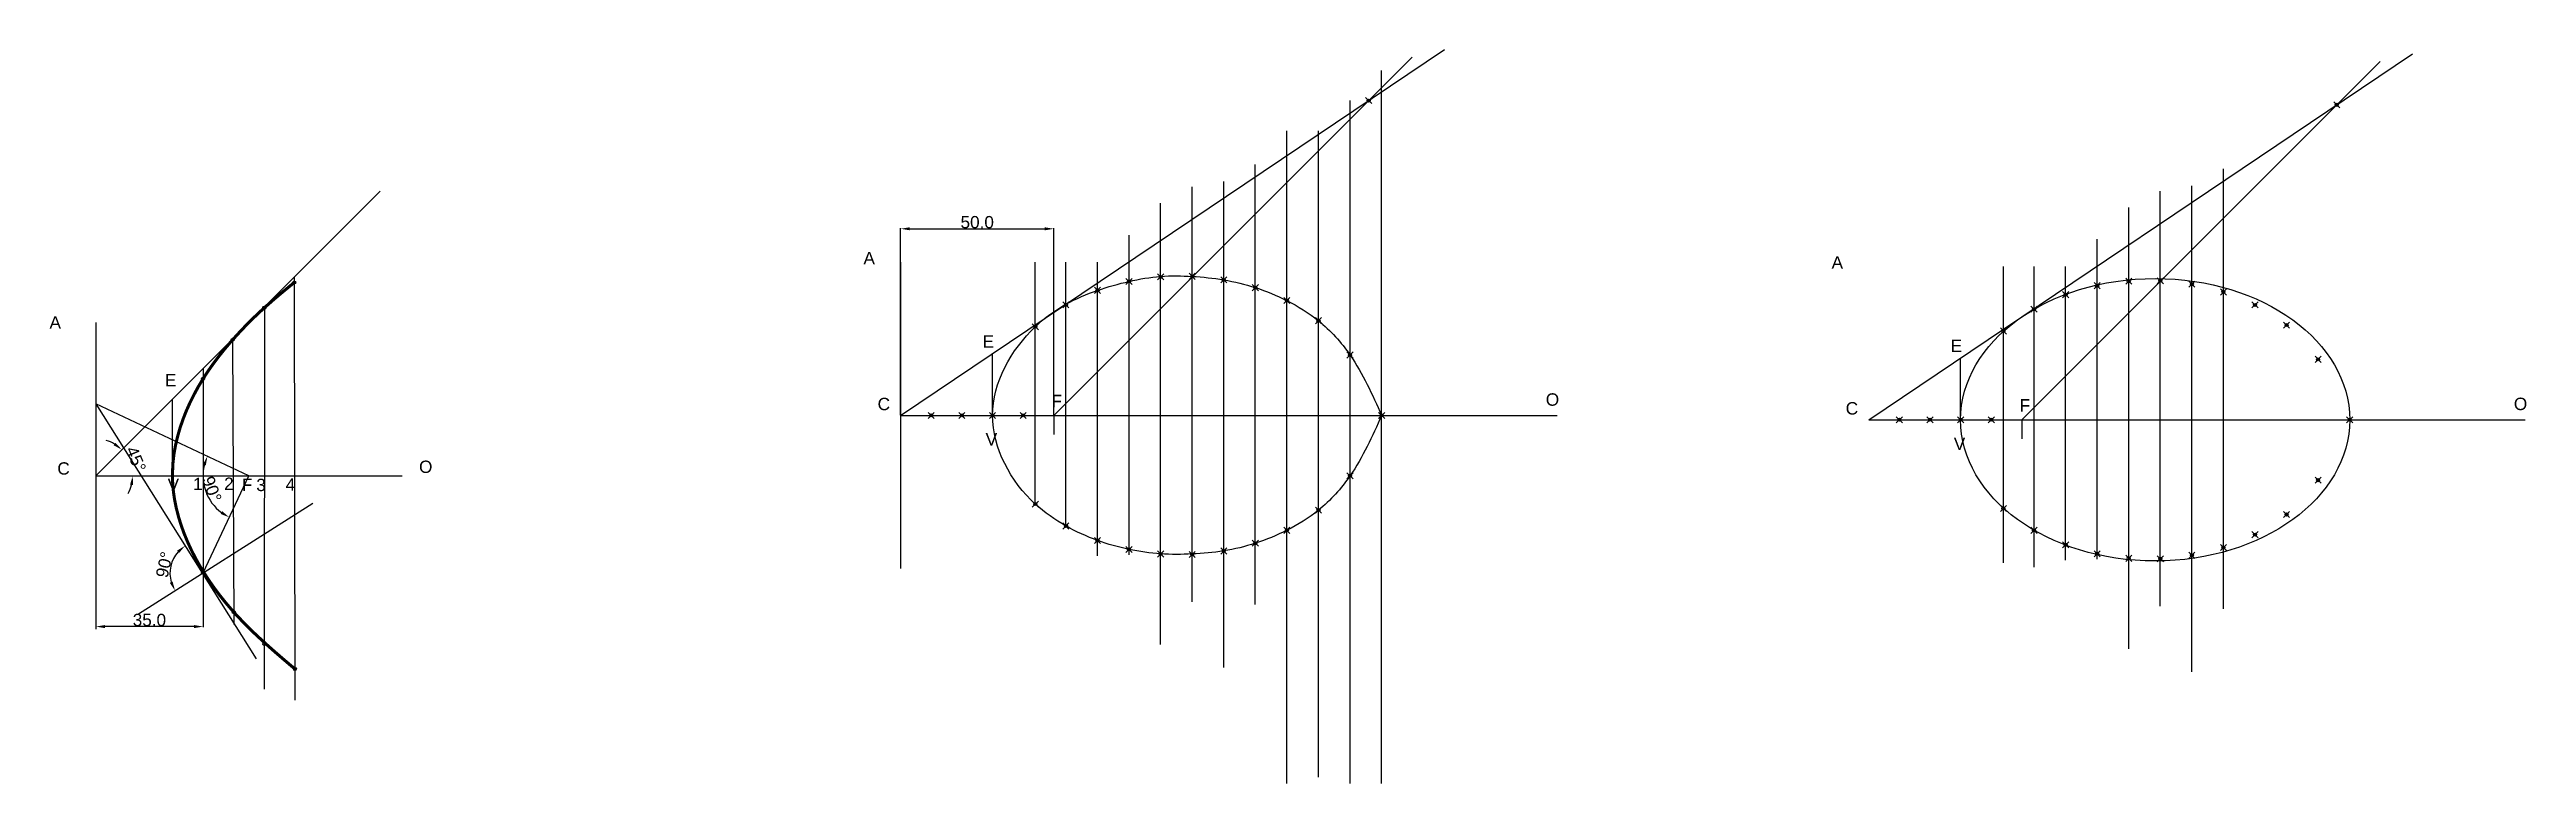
# Model space of a CAD drawing. Header units: millimetres. Extents: x 203 to 1011, y -2 to 237.
import ezdxf

# ---------------------------------------------------------------- set-up
doc = ezdxf.new("R2010")
doc.units = ezdxf.units.MM
doc.header["$MEASUREMENT"] = 0
doc.header["$PDMODE"] = 35
doc.header["$PDSIZE"] = -3
doc.styles.get("Standard").update_dxf_attribs({"font": 'arial.ttf'})
doc.dimstyles.get("Standard").update_dxf_attribs({"dimtxt": 4, "dimasz": 3, "dimexe": 0.18, "dimexo": 0.0625, "dimgap": 0.09, "dimtad": 1, "dimdec": 1, "dimzin": 0, "dimdsep": 46, "dimtxsty": 'Standard', "dimcen": 0.09, "dimclrd": 6, "dimclre": 4, "dimadec": 0, "dimazin": 0, "dimtfac": 1, "dimtdec": 1, "dimtofl": 0, "dimtmove": 0, "dimatfit": 3, "dimfxl": 1, "dimtolj": 1, "dimtzin": 0, "dimarcsym": 1})

# ---------------------------------------------------------------- blocks, each defined once
blk = doc.blocks.new('*D1')
at = {"color": 6, "lineweight": -2, "transparency": 16777216}
for start, end in [(59.33031, 73.64046), (331.37971, 345.68986)]:
    blk.add_arc((218.13, 98.39), 12.04, start, end, dxfattribs=at)
at = {"color": 6, "transparency": 16777216}
for points in [[(224.58, 109.15), (223.97, 108.36), (226.65, 106.91)], [(229.31, 95.48), (230.3, 95.36), (230.18, 98.39)]]:
    blk.add_solid(points, dxfattribs=at)
at = {"layer": 'Defpoints', "color": 0, "transparency": 16777216}
for p in [(310.93, 191.26), (218.13, 98.39), (218.13, 98.39), (229.77, 101.51), (268.13, 98.39)]:
    blk.add_point(p, dxfattribs=at)
at = {"color": 0, "transparency": 16777216, "insert": (231.22, 103.82), "char_height": 4, "attachment_point": 5, "rotation": 292.51009}
blk.add_mtext('\\A1;45°', dxfattribs=at)
blk = doc.blocks.new('*D3')
at = {"color": 4, "lineweight": -2, "transparency": 16777216}
for p, q in [((218.13, 66.69), (218.13, 49.02)), ((253.13, 66.69), (253.13, 49.02))]:
    blk.add_line(p, q, dxfattribs=at)
at = {"color": 6, "lineweight": -2, "transparency": 16777216}
blk.add_line((250.13, 49.2), (221.13, 49.2), dxfattribs=at)
at = {"color": 6, "transparency": 16777216}
for points in [[(221.13, 49.7), (221.13, 48.7), (218.13, 49.2)], [(250.13, 49.7), (250.13, 48.7), (253.13, 49.2)]]:
    blk.add_solid(points, dxfattribs=at)
at = {"layer": 'Defpoints', "color": 0, "transparency": 16777216}
for p in [(218.13, 66.75), (253.13, 66.75), (218.13, 49.2)]:
    blk.add_point(p, dxfattribs=at)
at = {"color": 0, "transparency": 16777216, "insert": (235.63, 51.34), "char_height": 4, "attachment_point": 5}
blk.add_mtext('\\A1;35.0', dxfattribs=at)
blk = doc.blocks.new('*D4')
at = {"color": 6, "lineweight": -2, "transparency": 16777216}
blk.add_arc((268.13, 98.39), 15, 166.27484, 233.15951, dxfattribs=at)
at = {"color": 6, "transparency": 16777216}
for points in [[(253.09, 102.12), (254.03, 101.79), (254.56, 104.78)], [(259.4, 86.82), (258.88, 85.96), (261.71, 84.84)]]:
    blk.add_solid(points, dxfattribs=at)
at = {"layer": 'Defpoints', "color": 0, "transparency": 16777216}
for p in [(218.13, 121.92), (253.18, 97.15), (268.13, 98.39), (268.13, 98.39), (253.13, 66.75)]:
    blk.add_point(p, dxfattribs=at)
at = {"color": 0, "transparency": 16777216, "insert": (256.02, 94.05), "char_height": 4, "attachment_point": 5, "rotation": 289.71717}
blk.add_mtext('\\A1;90°', dxfattribs=at)
blk = doc.blocks.new('*D5')
at = {"color": 6, "lineweight": -2, "transparency": 16777216}
blk.add_arc((252.91, 66.61), 10.57, 138.46773, 196.09542, dxfattribs=at)
at = {"color": 6, "transparency": 16777216}
for points in [[(244.67, 74), (245.32, 73.23), (247.28, 75.56)], [(243.21, 63.88), (242.29, 63.47), (243.98, 60.94)]]:
    blk.add_solid(points, dxfattribs=at)
at = {"layer": 'Defpoints', "color": 0, "transparency": 16777216}
for p in [(218.13, 121.92), (288.92, 89.47), (243.55, 71.53), (232.07, 53.38), (270.43, 38.73)]:
    blk.add_point(p, dxfattribs=at)
at = {"color": 0, "transparency": 16777216, "insert": (240.52, 69.4), "char_height": 4, "attachment_point": 5, "rotation": 77.28157}
blk.add_mtext('\\A1;90°', dxfattribs=at)
blk = doc.blocks.new('*D7')
at = {"color": 4, "lineweight": -2, "transparency": 16777216}
for p, q in [((480.79, 118.16), (480.79, 179.17)), ((530.79, 118.16), (530.79, 179.17))]:
    blk.add_line(p, q, dxfattribs=at)
at = {"color": 6, "lineweight": -2, "transparency": 16777216}
blk.add_line((483.79, 178.99), (527.79, 178.99), dxfattribs=at)
at = {"color": 6, "transparency": 16777216}
for points in [[(483.79, 179.49), (483.79, 178.49), (480.79, 178.99)], [(527.79, 179.49), (527.79, 178.49), (530.79, 178.99)]]:
    blk.add_solid(points, dxfattribs=at)
at = {"layer": 'Defpoints', "color": 0, "transparency": 16777216}
for p in [(530.79, 178.99), (480.79, 118.1), (530.79, 118.1)]:
    blk.add_point(p, dxfattribs=at)
at = {"color": 0, "transparency": 16777216, "insert": (505.79, 181.13), "char_height": 4, "attachment_point": 5}
blk.add_mtext('\\A1;50.0', dxfattribs=at)

msp = doc.modelspace()

# ---------------------------------------------------------------- linework, layer by layer
for p, q in [((480.79, 118.1), (658.25, 237.47)), ((530.79, 118.1), (647.73, 235.03)), ((796.73, 116.68), (974.2, 236.05)), ((637.76, -1.98), (637.76, 230.62)), ((846.73, 116.68), (963.67, 233.62)), ((627.46, -1.98), (627.46, 220.83)), ((606.85, -1.98), (606.85, 210.99)), ((617.16, 0.08), (617.16, 210.99)), ((586.25, 35.83), (586.25, 194.44)), ((596.55, 56.41), (596.55, 199.95)), ((912.5, 54.99), (912.5, 198.54)), ((218.13, 98.39), (310.93, 191.26)), ((565.65, 43.39), (565.65, 187.36)), ((575.95, 57.3), (575.95, 192.71)), ((881.59, 41.97), (881.59, 185.94)), ((891.89, 55.88), (891.89, 191.29)), ((902.2, 34.41), (902.2, 193.02)), ((555.34, 72.6), (555.34, 176.96)), ((871.29, 71.18), (871.29, 175.55)), ((282.88, 163.19), (283.13, 25.15)), ((480.79, 168.1), (480.79, 68.1)), ((524.74, 89.16), (524.74, 168.1)), ((534.74, 82.02), (534.74, 168.1)), ((545.04, 72.3), (545.04, 168.1)), ((840.69, 69.97), (840.69, 166.68)), ((850.69, 68.58), (850.69, 166.68)), ((860.99, 70.88), (860.99, 166.68)), ((218.13, 148.39), (218.13, 48.39)), ((273.2, 153.5), (273.13, 28.76)), ((262.79, 143.08), (263.13, 49.87)), ((510.79, 118.1), (510.79, 138.1)), ((253.13, 133.42), (253.13, 54.87)), ((826.73, 116.68), (826.73, 136.68)), ((268.13, 98.39), (218.13, 121.92)), ((218.13, 121.92), (270.43, 38.73)), ((243.13, 98.39), (243.13, 123.39)), ((480.79, 118.1), (695.05, 118.1)), ((480.79, 118.1), (530.79, 118.1)), ((530.79, 118.1), (530.79, 111.84)), ((796.73, 116.68), (1010.99, 116.68)), ((796.73, 116.68), (846.73, 116.68)), ((846.73, 116.68), (846.73, 110.42)), ((218.13, 98.39), (318.13, 98.39)), ((218.13, 98.39), (268.13, 98.39)), ((253.13, 66.75), (268.13, 98.39)), ((232.07, 53.38), (288.92, 89.47))]:
    msp.add_line(p, q)
at = {"const_width": 1}
msp.add_lwpolyline([(282.89, 161.46), (280.64, 159.62), (278.41, 157.77), (276.19, 155.89), (273.2, 153.27), (271.85, 152.04), (269.74, 150.04), (267.68, 148), (265.66, 145.91), (262.79, 142.78), (261.77, 141.61), (259.9, 139.4), (258.1, 137.13), (256.36, 134.81), (254.69, 132.43), (253.13, 130.04), (251.58, 127.45), (250.17, 124.86), (248.85, 122.21), (247.64, 119.5), (246.56, 116.75), (245.61, 113.95), (244.8, 111.12), (244.13, 108.26), (243.63, 105.39), (243.3, 102.49), (243.13, 98.39), (243.18, 96.69), (243.4, 93.8), (243.79, 90.92), (244.36, 88.05), (245.08, 85.21), (245.94, 82.4), (246.94, 79.62), (248.07, 76.88), (249.31, 74.19), (250.65, 71.56), (252.09, 68.98), (253.13, 67.25), (255.22, 64.03), (256.89, 61.65), (258.64, 59.33), (260.45, 57.07), (263.11, 53.98), (264.27, 52.72), (266.26, 50.62), (268.31, 48.56), (270.4, 46.54), (273.14, 44.01), (274.69, 42.62), (276.87, 40.7), (279.06, 38.81), (281.27, 36.93), (283.49, 35.05)], dxfattribs=at)
for centre in [(282.89, 161.46), (273.2, 153.27), (262.79, 142.78), (253.13, 130.04), (253.13, 66.75), (263.11, 53.98), (273.14, 43.51), (283.11, 35.38)]:
    msp.add_circle(centre, 0.5)
msp.add_ellipse((890.22, 116.68), major_axis=(-63.49, 0), ratio=0.725712)
msp.add_spline([(637.76, 118.1), (627.46, 137.8), (617.16, 148.99), (606.85, 155.57), (596.55, 159.79), (586.25, 162.32), (575.95, 163.46), (565.65, 163.46), (555.34, 161.82), (545.04, 158.9), (534.74, 154.39), (524.74, 147.03), (510.79, 118.1), (524.74, 89.16), (534.74, 82.02), (545.04, 77.29), (555.34, 74.37), (565.65, 72.9), (575.95, 72.9), (586.25, 73.87), (596.55, 76.4), (606.85, 80.62), (617.16, 87.2), (627.46, 98.4), (637.76, 118.1)], degree=3)
for p in [(633.53, 220.83), (949.47, 219.42), (555.34, 161.82), (565.65, 163.29), (575.95, 163.46), (586.25, 162.32), (881.59, 161.88), (891.89, 162.04), (902.2, 160.91), (534.74, 154.17), (545.04, 158.9), (596.55, 159.79), (606.85, 155.57), (850.69, 152.75), (860.99, 157.48), (871.29, 160.41), (912.5, 158.37), (922.8, 154.16), (524.74, 147.03), (617.16, 148.99), (840.69, 145.62), (933.1, 147.57), (627.46, 137.8), (943.4, 136.38), (490.79, 118.1), (500.79, 118.1), (510.79, 118.1), (520.79, 118.1), (637.76, 118.1), (806.73, 116.68), (816.73, 116.68), (826.73, 116.68), (836.73, 116.68), (953.71, 116.68), (627.46, 98.4), (943.4, 96.98), (524.74, 89.16), (534.74, 82.02), (606.85, 80.62), (617.16, 87.2), (840.69, 87.74), (850.69, 80.6), (933.1, 85.78), (545.04, 77.29), (555.34, 74.37), (565.65, 72.9), (575.95, 72.73), (586.25, 73.87), (596.55, 76.4), (860.99, 75.88), (871.29, 72.95), (902.2, 72.45), (912.5, 74.98), (922.8, 79.2), (881.59, 71.48), (891.89, 71.32)]:
    msp.add_point(p)

# ---------------------------------------------------------------- texts
for s, height, p in [('A', 4.05, (468.65, 167.37)), ('A', 4.05, (784.6, 165.95)), ('A', 4.02, (203.03, 146.43)), ('E', 4.05, (507.52, 140.2)), ('E', 4.05, (823.46, 138.78)), ('E', 4.02, (240.67, 127.63)), ('C', 4.05, (473.27, 119.8)), ('F', 4.05, (530.02, 120.77)), ('O', 4.05, (691.32, 121.26)), ('C', 4.05, (789.21, 118.38)), ('F', 4.05, (845.96, 119.35)), ('O', 4.05, (1007.26, 119.84)), ('V', 4.05, (508.53, 108.26)), ('V', 4.05, (824.48, 106.84)), ('C', 4.02, (205.58, 98.78)), ('V', 4.02, (241.58, 93.49)), ('1', 4.02, (249.91, 93.73)), ('2', 4.02, (260.01, 93.8)), ('F', 4.02, (265.8, 93.49)), ('3', 4.02, (270.51, 93.41)), ('4', 4.02, (280.06, 93.5)), ('O', 4.02, (323.63, 99.33))]:
    msp.add_text(s, height=height).set_placement(p)

# ---------------------------------------------------------------- dimensions: what is measured, and where the dimension line sits
for base, line1, line2, picture, middle in [((229.77, 101.51), ((218.13, 98.39), (268.13, 98.39)), ((218.13, 98.39), (310.93, 191.26)), '*D1', (231.22, 103.82)), ((253.18, 97.15), ((253.13, 66.75), (268.13, 98.39)), ((268.13, 98.39), (218.13, 121.92)), '*D4', (256.02, 94.05)), ((243.55, 71.53), ((232.07, 53.38), (288.92, 89.47)), ((218.13, 121.92), (270.43, 38.73)), '*D5', (240.52, 69.4))]:
    dim = msp.add_angular_dim_2l(base=base, line1=line1, line2=line2, dimstyle='Standard')
    dim.commit()
    dim.dimension.update_dxf_attribs({"geometry": picture, "text_midpoint": middle})
for base, p1, p2, picture, middle in [((530.79, 178.99), (480.79, 118.1), (530.79, 118.1), '*D7', (505.79, 181.13)), ((218.13, 49.2), (253.13, 66.75), (218.13, 66.75), '*D3', (235.63, 51.34))]:
    dim = msp.add_linear_dim(base=base, p1=p1, p2=p2, dimstyle='Standard')
    dim.commit()
    dim.dimension.update_dxf_attribs({"geometry": picture, "text_midpoint": middle})

doc.saveas('drawing.dxf')
